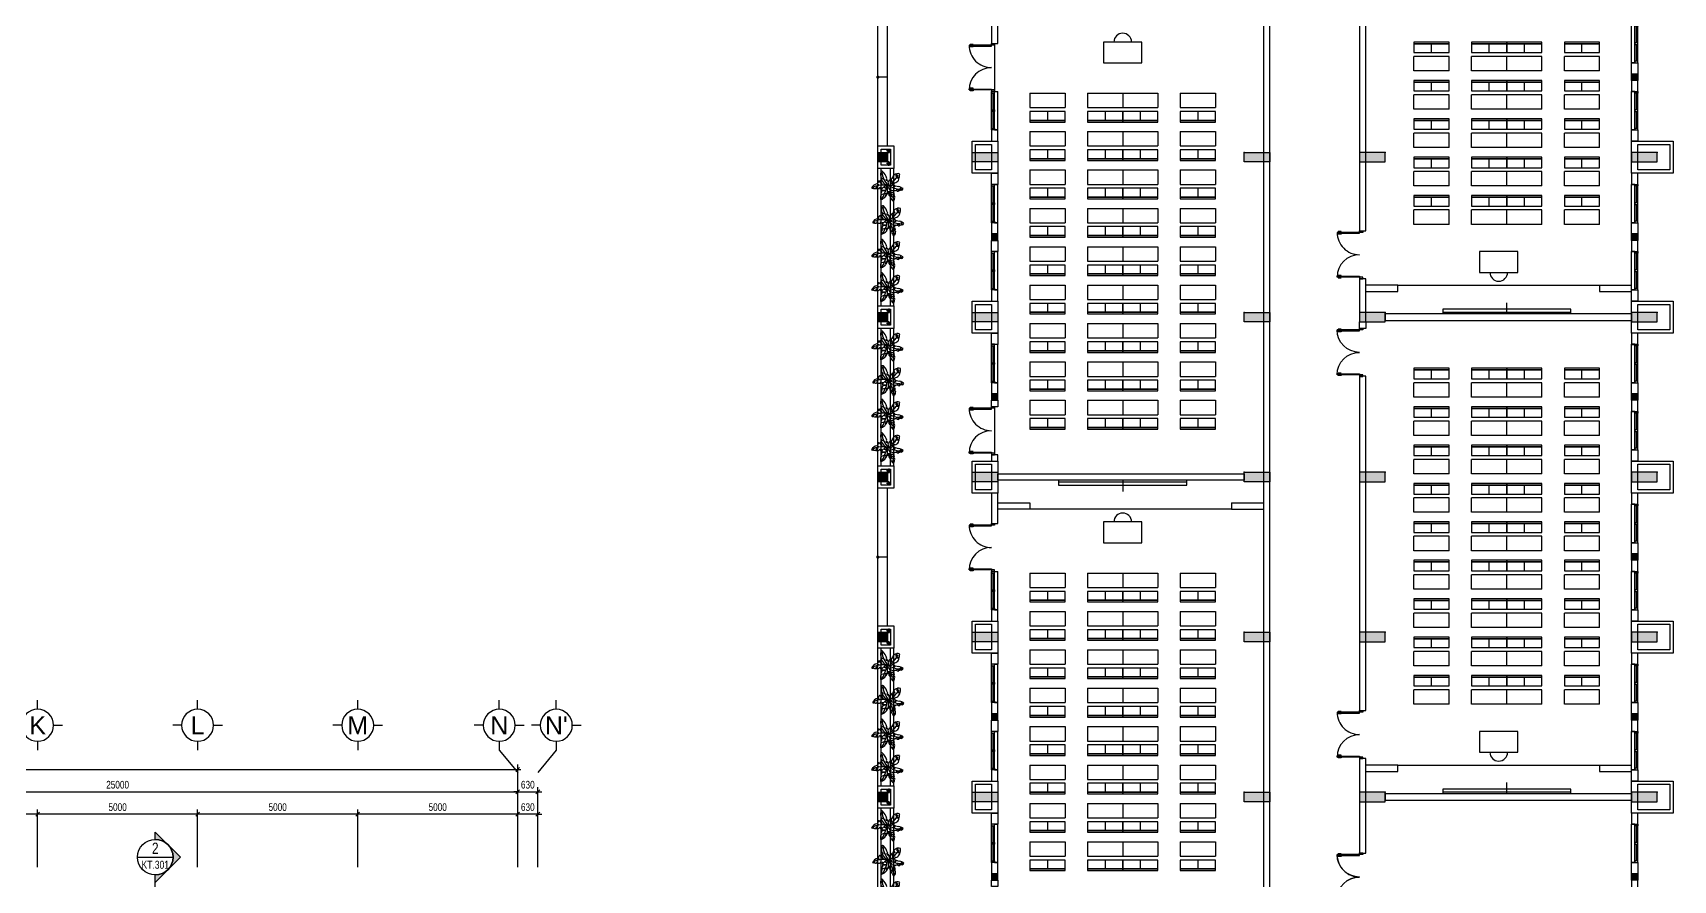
# Model space of a CAD drawing. Header units: millimetres. Extents: x -9574 to 115615, y -25569 to 161230.
# Drawn here: x 50510 to 101760, y 25900 to 52388 of the extents above; entities that cross this region are included whole.
import ezdxf
from ezdxf.enums import TextEntityAlignment as Align

# ---------------------------------------------------------------- set-up
doc = ezdxf.new("R2010")
doc.units = ezdxf.units.MM
for name, color, linetype in [('$1$KICHTHUOC', 2, 'Continuous'), ('cot TT T1$0$COT1', 7, 'Continuous'), ('cot TT T1$0$COTPHU7', 7, 'Continuous'), ('DAUCAT$0$GHICHU', 6, 'Continuous'), ('luoi  H3$0$DIM100', 9, 'Continuous'), ('luoi  H3$0$GHICHU', 40, 'Continuous'), ('luoi  H3$0$KH TRUC100', 7, 'Continuous'), ('TT T1$0$03', 4, 'Continuous'), ('TT T1$0$COTPHU7', 7, 'Continuous'), ('TT T1$0$CUA3', 3, 'Continuous'), ('TT T1$0$HATCH', 8, 'Continuous'), ('TT T1$0$NETCAT8', 8, 'Continuous'), ('TT T1$0$TBI241', 241, 'Continuous'), ('TT T1$0$TUONG6', 6, 'Continuous')]:
    doc.layers.add(name, color=color, linetype=linetype)
doc.styles.add('DAUCAT$0$Tahoma', font='tahoma_1.ttf')
doc.styles.add('DAUCAT$0$VSIMPLEX.SHX', font='VSIMPLEX.SHX', dxfattribs={"width": 0.8})
doc.styles.add('luoi  H3$0$VHELVEN', font='vhelven_0.ttf')
doc.styles.add('luoi  H3$0$VSIMPLEX.SHX', font='VSIMPLEX.SHX', dxfattribs={"width": 0.8})
doc.styles.add('TT T1$0$VSIMPLEX.SHX', font='VSIMPLEX.SHX', dxfattribs={"width": 0.8})
doc.dimstyles.new('luoi  H3$0$100', dxfattribs={"dimscale": 0, "dimtxt": 240, "dimasz": 120, "dimexe": 150, "dimexo": 300, "dimgap": 100, "dimtad": 1, "dimdec": 0, "dimzin": 0, "dimdsep": 46, "dimtxsty": 'luoi  H3$0$VSIMPLEX.SHX', "dimblk1": 'luoi  H3$0$_OBLIQUE', "dimblk2": 'luoi  H3$0$_OBLIQUE', "dimsah": 1, "dimcen": 0, "dimdle": 100, "dimclrd": 2, "dimclre": 2, "dimclrt": 4, "dimadec": 0, "dimazin": 0, "dimtfac": 1, "dimtdec": 0, "dimtix": 1, "dimtmove": 2, "dimatfit": 3, "dimfxl": 0, "dimtolj": 1, "dimtzin": 0, "dimlwd": -1, "dimlwe": -1, "dimarcsym": 0})
doc.dimstyles.new('TT T1$0$100', dxfattribs={"dimscale": 0, "dimtxt": 600, "dimasz": 120, "dimexe": 150, "dimexo": 300, "dimgap": 100, "dimtad": 1, "dimdec": 0, "dimzin": 0, "dimdsep": 46, "dimtxsty": 'TT T1$0$VSIMPLEX.SHX', "dimblk1": 'TT T1$0$_OBLIQUE', "dimblk2": 'TT T1$0$_OBLIQUE', "dimsah": 1, "dimcen": 0, "dimdle": 100, "dimclrd": 2, "dimclre": 2, "dimclrt": 4, "dimadec": 0, "dimazin": 0, "dimtfac": 1, "dimtdec": 0, "dimtix": 1, "dimtmove": 2, "dimatfit": 3, "dimfxl": 0, "dimtolj": 1, "dimtzin": 0, "dimlwd": -1, "dimlwe": -1, "dimarcsym": 0})

# ---------------------------------------------------------------- blocks, each defined once
blk = doc.blocks.new('luoi  H3$0$_OBLIQUE')
at = {"color": 0, "linetype": 'ByBlock'}
blk.add_line((-0.5, -0.5), (0.5, 0.5), dxfattribs=at)
blk = doc.blocks.new('*D79')
at = {"layer": 'DEFPOINTS', "color": 0, "ltscale": 2}
for p in [(65660, 27963), (65660, 26004), (66290, 26004)]:
    blk.add_point(p, dxfattribs=at)
at = {"layer": 'luoi  H3$0$DIM100', "color": 2, "ltscale": 2}
for p, q in [((65660, 27963), (65540, 27963)), ((65660, 26304), (65660, 28113)), ((66290, 27963), (65660, 27963)), ((66290, 26304), (66290, 28113)), ((66290, 27963), (66410, 27963))]:
    blk.add_line(p, q, dxfattribs=at)
at = {"layer": 'luoi  H3$0$DIM100', "color": 2, "ltscale": 2, "xscale": 120, "yscale": 120, "zscale": 120}
blk.add_blockref('luoi  H3$0$_OBLIQUE', (65660, 27963), dxfattribs=at)
at = {"layer": 'luoi  H3$0$DIM100', "color": 2, "ltscale": 2, "xscale": 120, "yscale": 120, "zscale": 120, "rotation": 180}
blk.add_blockref('luoi  H3$0$_OBLIQUE', (66290, 27963), dxfattribs=at)
at = {"layer": 'luoi  H3$0$DIM100', "color": 4, "ltscale": 2, "insert": (65975, 28183), "char_height": 240, "attachment_point": 5, "style": 'luoi  H3$0$VSIMPLEX.SHX'}
blk.add_mtext('\\A1;630', dxfattribs=at)
blk = doc.blocks.new('*D80')
at = {"layer": 'DEFPOINTS', "color": 0, "ltscale": 2}
for p in [(60660, 27963), (60660, 26004), (65660, 26004)]:
    blk.add_point(p, dxfattribs=at)
at = {"layer": 'luoi  H3$0$DIM100', "color": 2, "ltscale": 2}
for p, q in [((65760, 27963), (60560, 27963)), ((60660, 26304), (60660, 28113)), ((65660, 26304), (65660, 28113))]:
    blk.add_line(p, q, dxfattribs=at)
at = {"layer": 'luoi  H3$0$DIM100', "color": 2, "ltscale": 2, "xscale": 120, "yscale": 120, "zscale": 120, "rotation": 180}
blk.add_blockref('luoi  H3$0$_OBLIQUE', (60660, 27963), dxfattribs=at)
at = {"layer": 'luoi  H3$0$DIM100', "color": 2, "ltscale": 2, "xscale": 120, "yscale": 120, "zscale": 120}
blk.add_blockref('luoi  H3$0$_OBLIQUE', (65660, 27963), dxfattribs=at)
at = {"layer": 'luoi  H3$0$DIM100', "color": 4, "ltscale": 2, "insert": (63160, 28183), "char_height": 240, "attachment_point": 5, "style": 'luoi  H3$0$VSIMPLEX.SHX'}
blk.add_mtext('\\A1;5000', dxfattribs=at)
blk = doc.blocks.new('*D81')
at = {"layer": 'DEFPOINTS', "color": 0, "ltscale": 2}
for p in [(55660, 27963), (55660, 26004), (60660, 26004)]:
    blk.add_point(p, dxfattribs=at)
at = {"layer": 'luoi  H3$0$DIM100', "color": 2, "ltscale": 2}
for p, q in [((60760, 27963), (55560, 27963)), ((55660, 26304), (55660, 28113)), ((60660, 26304), (60660, 28113))]:
    blk.add_line(p, q, dxfattribs=at)
at = {"layer": 'luoi  H3$0$DIM100', "color": 2, "ltscale": 2, "xscale": 120, "yscale": 120, "zscale": 120, "rotation": 180}
blk.add_blockref('luoi  H3$0$_OBLIQUE', (55660, 27963), dxfattribs=at)
at = {"layer": 'luoi  H3$0$DIM100', "color": 2, "ltscale": 2, "xscale": 120, "yscale": 120, "zscale": 120}
blk.add_blockref('luoi  H3$0$_OBLIQUE', (60660, 27963), dxfattribs=at)
at = {"layer": 'luoi  H3$0$DIM100', "color": 4, "ltscale": 2, "insert": (58160, 28183), "char_height": 240, "attachment_point": 5, "style": 'luoi  H3$0$VSIMPLEX.SHX'}
blk.add_mtext('\\A1;5000', dxfattribs=at)
blk = doc.blocks.new('*D82')
at = {"layer": 'DEFPOINTS', "color": 0, "ltscale": 2}
for p in [(50660, 27963), (50660, 26004), (55660, 26004)]:
    blk.add_point(p, dxfattribs=at)
at = {"layer": 'luoi  H3$0$DIM100', "color": 2, "ltscale": 2}
for p, q in [((55760, 27963), (50560, 27963)), ((50660, 26304), (50660, 28113)), ((55660, 26304), (55660, 28113))]:
    blk.add_line(p, q, dxfattribs=at)
at = {"layer": 'luoi  H3$0$DIM100', "color": 2, "ltscale": 2, "xscale": 120, "yscale": 120, "zscale": 120, "rotation": 180}
blk.add_blockref('luoi  H3$0$_OBLIQUE', (50660, 27963), dxfattribs=at)
at = {"layer": 'luoi  H3$0$DIM100', "color": 2, "ltscale": 2, "xscale": 120, "yscale": 120, "zscale": 120}
blk.add_blockref('luoi  H3$0$_OBLIQUE', (55660, 27963), dxfattribs=at)
at = {"layer": 'luoi  H3$0$DIM100', "color": 4, "ltscale": 2, "insert": (53160, 28183), "char_height": 240, "attachment_point": 5, "style": 'luoi  H3$0$VSIMPLEX.SHX'}
blk.add_mtext('\\A1;5000', dxfattribs=at)
blk = doc.blocks.new('*D83')
at = {"layer": 'DEFPOINTS', "color": 0, "ltscale": 2}
for p in [(45660, 27963), (45660, 26004), (50660, 26004)]:
    blk.add_point(p, dxfattribs=at)
at = {"layer": 'luoi  H3$0$DIM100', "color": 2, "ltscale": 2}
for p, q in [((50760, 27963), (45560, 27963)), ((45660, 26304), (45660, 28113)), ((50660, 26304), (50660, 28113))]:
    blk.add_line(p, q, dxfattribs=at)
at = {"layer": 'luoi  H3$0$DIM100', "color": 2, "ltscale": 2, "xscale": 120, "yscale": 120, "zscale": 120, "rotation": 180}
blk.add_blockref('luoi  H3$0$_OBLIQUE', (45660, 27963), dxfattribs=at)
at = {"layer": 'luoi  H3$0$DIM100', "color": 2, "ltscale": 2, "xscale": 120, "yscale": 120, "zscale": 120}
blk.add_blockref('luoi  H3$0$_OBLIQUE', (50660, 27963), dxfattribs=at)
at = {"layer": 'luoi  H3$0$DIM100', "color": 4, "ltscale": 2, "insert": (48160, 28183), "char_height": 240, "attachment_point": 5, "style": 'luoi  H3$0$VSIMPLEX.SHX'}
blk.add_mtext('\\A1;5000', dxfattribs=at)
blk = doc.blocks.new('*D110')
at = {"layer": 'DEFPOINTS', "color": 0, "ltscale": 2}
for p in [(65660, 28663), (40660, 26004), (65660, 26004)]:
    blk.add_point(p, dxfattribs=at)
at = {"layer": 'luoi  H3$0$DIM100', "color": 2, "ltscale": 2}
for p, q in [((40660, 26304), (40660, 28813)), ((65660, 26304), (65660, 28813)), ((40560, 28663), (65760, 28663))]:
    blk.add_line(p, q, dxfattribs=at)
at = {"layer": 'luoi  H3$0$DIM100', "color": 2, "ltscale": 2, "xscale": 120, "yscale": 120, "zscale": 120, "rotation": 180}
blk.add_blockref('luoi  H3$0$_OBLIQUE', (40660, 28663), dxfattribs=at)
at = {"layer": 'luoi  H3$0$DIM100', "color": 2, "ltscale": 2, "xscale": 120, "yscale": 120, "zscale": 120}
blk.add_blockref('luoi  H3$0$_OBLIQUE', (65660, 28663), dxfattribs=at)
at = {"layer": 'luoi  H3$0$DIM100', "color": 4, "ltscale": 2, "insert": (53160, 28883), "char_height": 240, "attachment_point": 5, "style": 'luoi  H3$0$VSIMPLEX.SHX'}
blk.add_mtext('\\A1;25000', dxfattribs=at)
blk = doc.blocks.new('*D111')
at = {"layer": 'DEFPOINTS', "color": 0, "ltscale": 2}
for p in [(66290, 28663), (65660, 26004), (66290, 26004)]:
    blk.add_point(p, dxfattribs=at)
at = {"layer": 'luoi  H3$0$DIM100', "color": 2, "ltscale": 2}
for p, q in [((65660, 26304), (65660, 28813)), ((66290, 26304), (66290, 28813)), ((65660, 28663), (65540, 28663)), ((65660, 28663), (66290, 28663)), ((66290, 28663), (66410, 28663))]:
    blk.add_line(p, q, dxfattribs=at)
at = {"layer": 'luoi  H3$0$DIM100', "color": 2, "ltscale": 2, "xscale": 120, "yscale": 120, "zscale": 120}
blk.add_blockref('luoi  H3$0$_OBLIQUE', (65660, 28663), dxfattribs=at)
at = {"layer": 'luoi  H3$0$DIM100', "color": 2, "ltscale": 2, "xscale": 120, "yscale": 120, "zscale": 120, "rotation": 180}
blk.add_blockref('luoi  H3$0$_OBLIQUE', (66290, 28663), dxfattribs=at)
at = {"layer": 'luoi  H3$0$DIM100', "color": 4, "ltscale": 2, "insert": (65975, 28883), "char_height": 240, "attachment_point": 5, "style": 'luoi  H3$0$VSIMPLEX.SHX'}
blk.add_mtext('\\A1;630', dxfattribs=at)
blk = doc.blocks.new('*D112')
at = {"layer": 'DEFPOINTS', "color": 0, "ltscale": 2}
for p in [(65660, 29363), (0, 26004), (65660, 26004)]:
    blk.add_point(p, dxfattribs=at)
at = {"layer": 'luoi  H3$0$DIM100', "color": 2, "ltscale": 2}
for p, q in [((-100, 29363), (65760, 29363)), ((0, 26304), (0, 29513)), ((65660, 26304), (65660, 29513))]:
    blk.add_line(p, q, dxfattribs=at)
at = {"layer": 'luoi  H3$0$DIM100', "color": 2, "ltscale": 2, "xscale": 120, "yscale": 120, "zscale": 120, "rotation": 180}
blk.add_blockref('luoi  H3$0$_OBLIQUE', (0, 29363), dxfattribs=at)
at = {"layer": 'luoi  H3$0$DIM100', "color": 2, "ltscale": 2, "xscale": 120, "yscale": 120, "zscale": 120}
blk.add_blockref('luoi  H3$0$_OBLIQUE', (65660, 29363), dxfattribs=at)
at = {"layer": 'luoi  H3$0$DIM100', "color": 4, "ltscale": 2, "insert": (32830, 29583), "char_height": 240, "attachment_point": 5, "style": 'luoi  H3$0$VSIMPLEX.SHX'}
blk.add_mtext('\\A1;65660', dxfattribs=at)
blk = doc.blocks.new('luoi  H3$0$TRUCCOT')
for p, q in [((0, -140), (0, 0)), ((-250, -390), (-390, -390)), ((250, -390), (390, -390)), ((0, -640), (0, -780))]:
    blk.add_line(p, q)
blk.add_circle((0, -390), 250)
at = {"layer": 'luoi  H3$0$GHICHU', "style": 'luoi  H3$0$VHELVEN'}
blk.add_attdef('TRUC', text='', height=280, dxfattribs=at).set_placement((0, -390), align=Align.MIDDLE_CENTER)
blk = doc.blocks.new('TT T1$0$ONG 90')
at = {"layer": 'TT T1$0$03', "ltscale": 2}
blk.add_circle((216316, 240869), 45, dxfattribs=at)
at = {"layer": 'TT T1$0$HATCH', "ltscale": 2}
for points in [[(216316, 240939), (216316, 240799)], [(216386, 240869), (216246, 240869)]]:
    blk.add_lwpolyline(points, dxfattribs=at)
blk = doc.blocks.new('TT T1$0$2CANH-03')
at = {"color": 7, "linetype": 'Continuous'}
for p, q in [((-2.4, 93.1), (0, 93.1)), ((-2.4, 91.8), (0, 91.8)), ((4, 93.1), (6.4, 93.1)), ((4, 91.8), (6.4, 91.8)), ((196, 93.1), (193.6, 93.1)), ((196, 91.8), (193.6, 91.8)), ((202.4, 93.1), (200, 93.1)), ((202.4, 91.8), (200, 91.8))]:
    blk.add_line(p, q, dxfattribs=at)
at = {"color": 4, "linetype": 'Continuous'}
for points in [[(-3.7, 95.3), (-2.4, 95.3), (-2.4, 81.3), (-3.7, 81.3)], [(0, 0), (0, 100), (4, 100), (4, 0)], [(7.7, 95.3), (6.4, 95.3), (6.4, 81.3), (7.7, 81.3)], [(192.3, 95.3), (193.6, 95.3), (193.6, 81.3), (192.3, 81.3)], [(200, 0), (200, 100), (196, 100), (196, 0)], [(203.7, 95.3), (202.4, 95.3), (202.4, 81.3), (203.7, 81.3)]]:
    blk.add_lwpolyline(points, close=True, dxfattribs=at)
at = {"linetype": 'Continuous'}
for centre, start, end in [((0, 0), 0, 90), ((200, 0), 90, 180)]:
    blk.add_arc(centre, 100, start, end, dxfattribs=at)
blk = doc.blocks.new('TT T1$0$CUA 1500')
at = {"layer": 'TT T1$0$CUA3'}
for points in [[(243727, 243926), (243677, 243926), (243677, 244026), (243727, 244026)], [(245127, 243926), (245177, 243926), (245177, 244026), (245127, 244026)]]:
    blk.add_lwpolyline(points, close=True, dxfattribs=at)
at = {"layer": 'TT T1$0$CUA3', "xscale": 7, "yscale": 7, "zscale": 0.5, "rotation": 180}
blk.add_blockref('TT T1$0$2CANH-03', (245127, 243926), dxfattribs=at)
blk = doc.blocks.new('TT T1$0$BAN-2')
at = {"layer": 'TT T1$0$TBI241'}
for p, q in [((550, 571), (550, 848)), ((1100, 450), (0, 450)), ((0, 0), (0, 450)), ((1100, 0), (0, 0)), ((1100, 0), (1100, 450))]:
    blk.add_line(p, q, dxfattribs=at)
for points in [[(1100, 900), (0, 900), (0, 848), (1100, 848)], [(1100, 848), (0, 848), (0, 571), (1100, 571)]]:
    blk.add_lwpolyline(points, close=True, dxfattribs=at)
blk = doc.blocks.new('TT T1$0$CUA 1200')
at = {"layer": 'TT T1$0$CUA3'}
for p, q in [((230027, 244954), (228827, 244954)), ((230027, 244854), (228827, 244854)), ((230027, 244754), (228827, 244754)), ((229402, 244804), (228877, 244804)), ((229977, 244804), (229452, 244804)), ((230027, 244854), (230027, 244954))]:
    blk.add_line(p, q, dxfattribs=at)
blk.add_lwpolyline([(228827, 244854), (228827, 244954)], dxfattribs=at)
for points in [[(228827, 244754), (228877, 244754), (228877, 244854), (228827, 244854)], [(229452, 244754), (229402, 244754), (229402, 244854), (229452, 244854)], [(230027, 244754), (229977, 244754), (229977, 244854), (230027, 244854)]]:
    blk.add_lwpolyline(points, close=True, dxfattribs=at)
blk = doc.blocks.new('TT T1$0$Cotvuong')
blk.add_hatch(color=256).paths.add_polyline_path([(50, 50), (-50, 50), (-50, -50), (50, -50)])
blk.add_lwpolyline([(-50, -50), (50, -50), (50, 50), (-50, 50)], close=True)
blk.add_point((0, 0))
blk = doc.blocks.new('TT T1$0$_OBLIQUE')
at = {"color": 0, "linetype": 'ByBlock'}
blk.add_line((-0.5, -0.5), (0.5, 0.5), dxfattribs=at)
blk = doc.blocks.new('TT T1$0$tree13')
for p, q in [((-708, 1250), (-571, 1222)), ((-571, 1222), (-701, 1221)), ((-587, 1064), (-470, 1109)), ((-470, 1109), (-557, 1046)), ((-529, 1383), (-499, 1243)), ((-499, 1243), (-500, 1373)), ((-443, 965), (-287, 1009)), ((-287, 1009), (-434, 948)), ((-210, 993), (-208, 1108)), ((-210, 993), (-187, 1086)), ((-21, 1103), (-119, 1155)), ((-109, 1186), (-21, 1103)), ((35, 1419), (-28, 1462)), ((-17, 1484), (35, 1419)), ((21, 961), (84, 933)), ((99, 961), (21, 961)), ((151, 1276), (52, 1249)), ((52, 1249), (146, 1257)), ((135, 1379), (70, 1319)), ((70, 1319), (148, 1359)), ((164, 860), (354, 862)), ((299, 829), (164, 860)), ((226, 996), (207, 1094)), ((237, 1100), (226, 996)), ((313, 1034), (425, 1139)), ((351, 1122), (313, 1034)), ((351, 975), (478, 946)), ((435, 942), (351, 975)), ((597, 1119), (518, 1051)), ((518, 1051), (626, 1099)), ((-496, 470), (-460, 576)), ((-409, 717), (-471, 758)), ((-460, 576), (-452, 477)), ((-409, 778), (-387, 787)), ((-408, 712), (-409, 778)), ((-387, 787), (-382, 725)), ((-382, 725), (-363, 800)), ((-359, 423), (-174, 534)), ((-174, 534), (-349, 371)), ((-207, 291), (-149, 357)), ((-149, 357), (-202, 266)), ((-73, 259), (31, 204)), ((32, 233), (-73, 259)), ((-61, 621), (4, 690)), ((4, 690), (-36, 591)), ((19, 431), (-35, 405)), ((-35, 405), (23, 398)), ((-31, 113), (20, 65)), ((23, 96), (-31, 113)), ((122, 659), (109, 493)), ((141, 497), (122, 659)), ((389, 720), (257, 704)), ((257, 704), (417, 698)), ((289, 603), (334, 486)), ((314, 480), (289, 603))]:
    blk.add_line(p, q)
for centre, radius, start, end in [((-426, 1302), 288, 161.22057, 190.46391), ((-426, 1302), 288, 196.40707, 234.18705), ((-688, 570), 825, 78.82497, 90.66973), ((-1663, -299), 1923, 36.70352, 57.46955), ((-525, 1162), 116, 233.23245, 237.5887), ((-525, 1162), 116, 255.92903, 267.09096), ((-519, 992), 55.6, 24.20547, 101.40539), ((-688, 570), 825, 67.69491, 76.79451), ((-75, 1191), 432, 204.20547, 211.55133), ((-610, 994), 540, 287.04088, 341.5638), ((-75, 1191), 432, 213.43574, 237.83866), ((-543, 1079), 304, 15.84499, 56.6107), ((-204, 502), 338, 71.72741, 118.19391), ((-162, 1187), 91.7, 195.84499, 230.56058), ((-436, 855), 339, 47.95142, 50.56058), ((-436, 855), 339, 354.60078, 42.92546), ((1500, 696), 1682, 164.075, 168.42838), ((-216, 1107), 347, 286.68382, 329.89098), ((1500, 696), 1682, 162.73003, 163.0792), ((-1747, 1706), 1718, 342.73003, 347.61683), ((-1075, 1448), 1130, 330.67245, 3.64103), ((576, 1196), 659, 156.20131, 167.61683), ((576, 1196), 659, 146.01896, 154.0763), ((6, 1456), 111, 7.54311, 78.04737), ((2057, -3980), 5268, 107.3413, 112.30582), ((-216, 1107), 347, 335.14276, 8.16711), ((275, 1456), 160, 174.7063, 208.78898), ((835, 1080), 712, 165.62389, 173.84973), ((-414, 4662), 3622, 278.63524, 279.86649), ((33, 1310), 123, 344.00841, 22.93603), ((835, 1080), 712, 164.00841, 164.11009), ((126, 1177), 389, 277.77307, 296.42515), ((-414, 4662), 3622, 280.35814, 282.19773), ((126, 1177), 389, 305.99623, 321.84597), ((-414, 4662), 3622, 283.39804, 283.54829), ((487, 925), 223, 60.44682, 103.54829), ((404, 1231), 294, 284.4707, 323.14766), ((614, 1074), 32.6, 323.14766, 55.43795), ((-791, 509), 48.9, 135.02068, 258.40698), ((-213, -69), 867, 107.22311, 135.02068), ((-666, 1148), 699, 259.55572, 284.07698), ((-1099, 2078), 1607, 281.5143, 307.81512), ((-125, 435), 234, 157.07713, 182.74732), ((-125, 435), 234, 195.99005, 196.05894), ((-294, 386), 57.9, 196.05894, 237.73172), ((-147, 618), 332, 237.73172, 259.80305), ((175, 342), 385, 191.41461, 242.88771), ((1035, 558), 1182, 173.24967, 205.59269), ((712, 1234), 986, 210.56587, 218.42142), ((-223, -578), 1327, 53.45552, 85.59403), ((280, -4556), 5352, 91.68042, 93.97712), ((712, 1234), 986, 220.69477, 225.75557), ((-972, 251), 1004, 345.52388, 349.58652), ((109, 502), 101, 159.08152, 190.52006), ((-1279, 245), 1311, 8.16996, 10.52006), ((-972, 251), 1004, 351.20185, 357.36022), ((-1279, 245), 1311, 1.75564, 6.73455), ((109, 615), 122, 225.75557, 269.97568), ((-972, 251), 1004, 358.98997, 1.92966), ((136, 335), 459, 57.07131, 91.68042), ((109, 615), 122, 285.20686, 289.73687), ((448, -329), 882, 107.10126, 109.73687), ((194, 496), 18.4, 357.81276, 107.10126), ((245, 494), 32.2, 177.81276, 248.04605), ((261, 533), 74.9, 248.04605, 310.86142), ((336, 446), 40.5, 122.98824, 130.86142), ((336, 446), 40.5, 45.3238, 92.90929), ((445, 556), 114, 225.3238, 268.31736), ((136, 335), 459, 17.5149, 52.2403), ((464, 1204), 762, 268.31736, 278.12574), ((570, 461), 12.2, 278.12574, 73.06874)]:
    blk.add_arc(centre, radius, start, end)
blk = doc.blocks.new('*U228')
h = blk.add_hatch(color=256)
edge = h.paths.add_edge_path()
edge.add_line((0, 474.29), (0, 477.57))
edge.add_line((0, 477.57), (11.23, 466.35))
edge.add_line((11.23, 466.35), (0, 455.12))
edge.add_line((0, 455.12), (0, 458.41))
edge.add_arc((0, 466.35), 7.94, 270, 450)
h = blk.add_hatch(color=256)
edge = h.paths.add_edge_path()
edge.add_line((0, 7.94), (0, 11.23))
edge.add_line((0, 11.23), (11.23, 0))
edge.add_line((11.23, 0), (0, -11.23))
edge.add_line((0, -11.23), (0, -7.94))
edge.add_arc((0, 0), 7.94, 270, 450)
for p, q in [((-7.94, 466.35), (7.94, 466.35)), ((0, 7.94), (0, 458.41)), ((-7.94, 0), (7.94, 0))]:
    blk.add_line(p, q)
for points in [[(0, 474.29), (0, 477.57), (11.23, 466.35), (0, 455.12), (0, 458.41, 1)], [(0, 7.94), (0, 11.23), (11.23, 0), (0, -11.23), (0, -7.94, 1)]]:
    blk.add_lwpolyline(points, format="xyb", close=True)
for centre in [(0, 466.35), (0, 0)]:
    blk.add_circle(centre, 7.94)
at = {"style": 'DAUCAT$0$Tahoma', "flags": 8}
for tag, p in [('VIEWNUMBER-b', (0, 466.35)), ('VIEWNUMBER', (0, 0))]:
    blk.add_attdef(tag, text='', height=2.5, dxfattribs=at).set_placement(p, align=Align.BOTTOM_CENTER)
for tag, p in [('SHEETNUMBER-b', (0, 464.76)), ('SHEETNUMBER', (0, -1.59))]:
    blk.add_attdef(tag, text='', height=2.5, dxfattribs=at).set_placement(p, align=Align.TOP_CENTER)
blk = doc.blocks.new('DAUCAT')
at = {"layer": 'DAUCAT$0$GHICHU', "color": 6}
ref = blk.add_blockref('*U228', (54336, -6026), dxfattribs=dict(at, xscale=70, yscale=70, zscale=70))
ref.add_attrib('VIEWNUMBER', '2', dxfattribs={"layer": '0', "height": 350, "style": 'DAUCAT$0$VSIMPLEX.SHX', "width": 0.8}).set_placement((54336, -6026), align=Align.BOTTOM_CENTER)
ref.add_attrib('SHEETNUMBER', 'KT.301', dxfattribs={"layer": '0', "height": 250, "style": 'DAUCAT$0$VSIMPLEX.SHX', "width": 0.8}).set_placement((54336, -6137), align=Align.TOP_CENTER)
ref.add_attrib('VIEWNUMBER-b', '2', dxfattribs={"layer": '0', "height": 350, "style": 'DAUCAT$0$VSIMPLEX.SHX', "width": 0.8}).set_placement((54336, 26619), align=Align.BOTTOM_CENTER)
ref.add_attrib('SHEETNUMBER-b', 'KT.301', dxfattribs={"layer": '0', "height": 250, "style": 'DAUCAT$0$VSIMPLEX.SHX', "width": 0.8}).set_placement((54336, 26508), align=Align.TOP_CENTER)
blk = doc.blocks.new('cot TT T1$0$COT 33X800')
at = {"layer": 'cot TT T1$0$COT1'}
blk.add_hatch(color=256, dxfattribs=at).paths.add_polyline_path([(152348, -78357), (152648, -78357), (152648, -79157), (152348, -79157)])
blk.add_lwpolyline([(152348, -78357), (152648, -78357), (152648, -79157), (152348, -79157)], close=True, dxfattribs=at)
at = {"layer": 'cot TT T1$0$COT1', "ltscale": 2}
blk.add_point((152348, -79157), dxfattribs=at)
blk = doc.blocks.new('cot TT T1$0$Cotvuong')
blk.add_hatch(color=256).paths.add_polyline_path([(50, 50), (-50, 50), (-50, -50), (50, -50)])
blk.add_lwpolyline([(-50, -50), (50, -50), (50, 50), (-50, 50)], close=True)
blk.add_point((0, 0))
blk = doc.blocks.new('cot TT T1')
at = {"layer": 'cot TT T1$0$COT1'}
for points in [[(77210, 48650), (77210, 48350), (76910, 48350), (76910, 48650)], [(77210, 43650), (77210, 43350), (76910, 43350), (76910, 43650)], [(77210, 38650), (77210, 38350), (76910, 38350), (76910, 38650)], [(77210, 33650), (77210, 33350), (76910, 33350), (76910, 33650)], [(77210, 28650), (77210, 28350), (76910, 28350), (76910, 28650)]]:
    blk.add_hatch(color=256, dxfattribs=at).paths.add_polyline_path(points)
for points in [[(77210, 48650), (77210, 48350), (76910, 48350), (76910, 48650)], [(77210, 48650), (77210, 48350), (76910, 48350), (76910, 48650)], [(77210, 43650), (77210, 43350), (76910, 43350), (76910, 43650)], [(77210, 43650), (77210, 43350), (76910, 43350), (76910, 43650)], [(77210, 38650), (77210, 38350), (76910, 38350), (76910, 38650)], [(77210, 38650), (77210, 38350), (76910, 38350), (76910, 38650)], [(77210, 33650), (77210, 33350), (76910, 33350), (76910, 33650)], [(77210, 33650), (77210, 33350), (76910, 33350), (76910, 33650)], [(77210, 28650), (77210, 28350), (76910, 28350), (76910, 28650)], [(77210, 28650), (77210, 28350), (76910, 28350), (76910, 28650)]]:
    blk.add_lwpolyline(points, close=True, dxfattribs=at)
for p in [(76910, 48650), (76910, 43650), (76910, 38650), (76910, 33650), (76910, 28650)]:
    blk.add_point(p, dxfattribs=at)
at = {"layer": 'cot TT T1$0$COT1', "rotation": 270}
for p in [(159017, 200998), (167517, 200998), (159017, 195998), (167517, 195998), (159017, 190998), (167517, 190998), (159017, 185998), (167517, 185998), (159017, 180998), (167517, 180998)]:
    blk.add_blockref('cot TT T1$0$COT 33X800', p, dxfattribs=at)
at = {"layer": 'cot TT T1$0$COT1', "xscale": -1, "rotation": 90}
for p in [(13603, 200998), (22103, 200998), (13603, 195998), (22103, 195998), (13603, 190998), (22103, 190998), (13603, 185998), (22103, 185998), (13603, 180998), (22103, 180998)]:
    blk.add_blockref('cot TT T1$0$COT 33X800', p, dxfattribs=at)
at = {"layer": 'cot TT T1$0$COTPHU7', "ltscale": 2, "yscale": 2}
for p, xscale, rotation in [((100560, 51000), -2, 90), ((80560, 46000), 2, 270), ((100560, 46000), -2, 90), ((80560, 41000), 2, 270), ((100560, 41000), -2, 90), ((100560, 36000), -2, 90), ((80560, 31000), 2, 270), ((100560, 31000), -2, 90), ((80560, 26000), 2, 270), ((100560, 26000), -2, 90)]:
    blk.add_blockref('cot TT T1$0$Cotvuong', p, dxfattribs=dict(at, xscale=xscale, rotation=rotation))
blk = doc.blocks.new('luoi  H3')
at = {"layer": 'luoi  H3$0$KH TRUC100', "ltscale": 2}
for points in [[(65084, 29962.9), (65084, 29962.9), (65660, 29262.9)], [(66866, 29962.9), (66866, 29962.9), (66290, 29262.9)]]:
    blk.add_lwpolyline(points, dxfattribs=at)
at = {"layer": 'luoi  H3$0$KH TRUC100'}
ref = blk.add_blockref('luoi  H3$0$TRUCCOT', (50660, 29962.7), dxfattribs=dict(at, xscale=-2, yscale=2, zscale=2, rotation=180))
ref.add_attrib('TRUC', 'K', dxfattribs={"height": 560, "style": 'luoi  H3$0$VHELVEN'}).set_placement((50660, 30742.7), align=Align.MIDDLE_CENTER)
ref = blk.add_blockref('luoi  H3$0$TRUCCOT', (55660, 29962.7), dxfattribs=dict(at, xscale=-2, yscale=2, zscale=2, rotation=180))
ref.add_attrib('TRUC', 'L', dxfattribs={"height": 560, "style": 'luoi  H3$0$VHELVEN'}).set_placement((55660, 30742.7), align=Align.MIDDLE_CENTER)
ref = blk.add_blockref('luoi  H3$0$TRUCCOT', (60660, 29962.7), dxfattribs=dict(at, xscale=-2, yscale=2, zscale=2, rotation=180))
ref.add_attrib('TRUC', 'M', dxfattribs={"height": 560, "style": 'luoi  H3$0$VHELVEN'}).set_placement((60660, 30742.7), align=Align.MIDDLE_CENTER)
ref = blk.add_blockref('luoi  H3$0$TRUCCOT', (65084, 29962.7), dxfattribs=dict(at, xscale=-2, yscale=2, zscale=2, rotation=180))
ref.add_attrib('TRUC', 'N', dxfattribs={"height": 560, "style": 'luoi  H3$0$VHELVEN'}).set_placement((65084, 30742.7), align=Align.MIDDLE_CENTER)
ref = blk.add_blockref('luoi  H3$0$TRUCCOT', (66866, 29962.7), dxfattribs=dict(at, xscale=-2, yscale=2, zscale=2, rotation=180))
ref.add_attrib('TRUC', "N'", dxfattribs={"height": 560, "style": 'luoi  H3$0$VHELVEN'}).set_placement((66866, 30742.7), align=Align.MIDDLE_CENTER)
at = {"layer": 'luoi  H3$0$DIM100', "ltscale": 2}
for base, p1, p2, picture, middle in [((65660, 29362.7), (0, 26003.6), (65660, 26003.6), '*D112', (32830, 29582.7)), ((65660, 28662.9), (40660, 26003.6), (65660, 26003.6), '*D110', (53160, 28882.9)), ((66290, 28662.9), (65660, 26003.6), (66290, 26003.6), '*D111', (65975, 28882.9)), ((45660, 27962.9), (50660, 26003.6), (45660, 26003.6), '*D83', (48160, 28182.9)), ((50660, 27962.9), (55660, 26003.6), (50660, 26003.6), '*D82', (53160, 28182.9)), ((55660, 27962.9), (60660, 26003.6), (55660, 26003.6), '*D81', (58160, 28182.9)), ((60660, 27962.9), (65660, 26003.6), (60660, 26003.6), '*D80', (63160, 28182.9)), ((65660, 27962.9), (66290, 26003.6), (65660, 26003.6), '*D79', (65975, 28182.9))]:
    dim = blk.add_linear_dim(base=base, p1=p1, p2=p2, dimstyle='luoi  H3$0$100', override={"dimscale": 1}, dxfattribs=at)
    dim.commit()
    dim.dimension.update_dxf_attribs({"geometry": picture, "text_midpoint": middle})
blk = doc.blocks.new('TT T1')
at = {"layer": 'TT T1$0$03'}
for p, q in [((80560, 52050), (80560, 50550)), ((80560, 40700), (80560, 39200))]:
    blk.add_line(p, q, dxfattribs=at)
at = {"layer": 'TT T1$0$03', "ltscale": 2}
for points in [[(76910, 48850), (76910, 53150)], [(77210, 48850), (77210, 53150)], [(76910, 43850), (76910, 48150)], [(77010, 43850), (77010, 48150)], [(77310, 43850), (77310, 48150)], [(77410, 43850), (77410, 48150)], [(76910, 38850), (76910, 43150)], [(77010, 38850), (77010, 43150)], [(77310, 38850), (77310, 43150)], [(77410, 38850), (77410, 43150)], [(76910, 33850), (76910, 38150)], [(77210, 33850), (77210, 38150)], [(76910, 28850), (76910, 33150)], [(77010, 28850), (77010, 33150)], [(77310, 28850), (77310, 33150)], [(77410, 28850), (77410, 33150)], [(76910, 23650), (76910, 28150)], [(77010, 23650), (77010, 28150)], [(77310, 23650), (77310, 28150)], [(77410, 23650), (77410, 28150)]]:
    blk.add_lwpolyline(points, dxfattribs=at)
at = {"layer": 'TT T1$0$NETCAT8', "const_width": 50}
for points in [[(76935, 51000, -1), (76885, 51000, -1)], [(76935, 36000, -1), (76885, 36000, -1)]]:
    blk.add_lwpolyline(points, format="xyb", close=True, dxfattribs=at)
at = {"layer": 'TT T1$0$TBI241'}
for p, q in [((92159.3, 44300), (93159.3, 44300)), ((93159.3, 44500), (92159.6, 44500)), ((93159.3, 44300), (93159.3, 44500)), ((93159.3, 44500), (99459.6, 44500)), ((99459.6, 44500), (99459.6, 44300)), ((99459.6, 44500), (100459.8, 44500)), ((99459.6, 44300), (100459.8, 44300)), ((98560, 43650.1), (94560, 43650.1)), ((96560, 43600), (96560, 43950.1)), ((82560.4, 38349.7), (86560.4, 38349.7)), ((84560.4, 38399.7), (84560.4, 38049.7)), ((87960.6, 37499.7), (80659.9, 37499.7)), ((80660, 37699.7), (81659.1, 37699.7)), ((81659.1, 37699.7), (81659.1, 37499.7)), ((87960.6, 37699.7), (87960.6, 37499.7)), ((87960.6, 37499.7), (88959.6, 37499.7)), ((87960.9, 37699.7), (88960, 37699.7)), ((92159.3, 29300), (93159.3, 29300)), ((93159.3, 29500), (92159.6, 29500)), ((93159.3, 29300), (93159.3, 29500)), ((93159.3, 29500), (99459.6, 29500)), ((99459.6, 29500), (99459.6, 29300)), ((99459.6, 29500), (100459.8, 29500)), ((99459.6, 29300), (100459.8, 29300)), ((96560, 28600), (96560, 28950.1)), ((98560, 28650.1), (94560, 28650.1))]:
    blk.add_line(p, q, dxfattribs=at)
for points in [[(83960.4, 51449.7), (85160.4, 51449.7), (85160.4, 52099.7), (83960.4, 52099.7)], [(96909.4, 45550), (95709.4, 45550), (95709.4, 44900), (96909.4, 44900)], [(83960.4, 36449.7), (85160.4, 36449.7), (85160.4, 37099.7), (83960.4, 37099.7)], [(96909.4, 30550), (95709.4, 30550), (95709.4, 29900), (96909.4, 29900)]]:
    blk.add_lwpolyline(points, close=True, dxfattribs=at)
for points in [[(98560, 43600), (98560, 43750.1), (94560, 43750.1), (94560, 43600)], [(82560.4, 38399.7), (82560.4, 38249.7), (86560.4, 38249.7), (86560.4, 38399.7)], [(98560, 28600), (98560, 28750.1), (94560, 28750.1), (94560, 28600)]]:
    blk.add_lwpolyline(points, dxfattribs=at)
for centre, start, end in [((84560.4, 52099.7), 0, 180), ((96309.4, 44900), 180, 0), ((84560.4, 37099.7), 0, 180), ((96309.4, 29900), 180, 0)]:
    blk.add_arc(centre, 276.6, start, end, dxfattribs=at)
at = {"layer": 'TT T1$0$TUONG6'}
for points in [[(88960, 23650), (89160, 23650), (89160, 68350), (88960, 68350)], [(91960, 46200), (92160, 46200), (92160, 56650), (91960, 56650)], [(80660, 52050), (80660, 53000), (80460, 53000), (80460, 52050)], [(100660, 51450), (100660, 51100), (100460, 51100), (100460, 51450)], [(100660, 50550), (100660, 50900), (100460, 50900), (100460, 50550)], [(80660, 49000), (80660, 49350), (80460, 49350), (80460, 49000)], [(100460, 49000), (100460, 49350), (100660, 49350), (100660, 49000)], [(77410, 48850), (77410, 48150), (76910, 48150), (76910, 48850)], [(77310, 48750), (77310, 48250), (77010, 48250), (77010, 48750)], [(79860, 48000), (79860, 49000), (80660, 49000), (80660, 48000)], [(79960, 48100), (79960, 48900), (80460, 48900), (80460, 48100)], [(100460, 48000), (100460, 49000), (101760, 49000), (101760, 48000)], [(100660, 48100), (100660, 48900), (101660, 48900), (101660, 48100)], [(80660, 48000), (80660, 47650), (80460, 47650), (80460, 48000)], [(100460, 48000), (100460, 47650), (100660, 47650), (100660, 48000)], [(80460, 46450), (80460, 46100), (80660, 46100), (80660, 46450)], [(100660, 46450), (100660, 46100), (100460, 46100), (100460, 46450)], [(80460, 45550), (80460, 45900), (80660, 45900), (80660, 45550)], [(100660, 45550), (100660, 45900), (100460, 45900), (100460, 45550)], [(91960, 44700), (91960, 43350), (92160, 43350), (92160, 44700)], [(80660, 44000), (80660, 44350), (80460, 44350), (80460, 44000)], [(100460, 44000), (100460, 44350), (100660, 44350), (100660, 44000)], [(77410, 43850), (77410, 43150), (76910, 43150), (76910, 43850)], [(77310, 43750), (77310, 43250), (77010, 43250), (77010, 43750)], [(79860, 43000), (79860, 44000), (80660, 44000), (80660, 43000)], [(79960, 43100), (79960, 43900), (80460, 43900), (80460, 43100)], [(100460, 43400), (100460, 43600), (92760, 43600), (92760, 43400)], [(100460, 43000), (100460, 44000), (101760, 44000), (101760, 43000)], [(100660, 43100), (100660, 43900), (101660, 43900), (101660, 43100)], [(92160, 43350), (92160, 43150), (91960, 43150), (91960, 43350)], [(80660, 43000), (80660, 42650), (80460, 42650), (80460, 43000)], [(100460, 43000), (100460, 42650), (100660, 42650), (100660, 43000)], [(91960, 31200), (92160, 31200), (92160, 41650), (91960, 41650)], [(80460, 41450), (80460, 41100), (80660, 41100), (80660, 41450)], [(100660, 41450), (100660, 41100), (100460, 41100), (100460, 41450)], [(80460, 40700), (80460, 40900), (80660, 40900), (80660, 40700)], [(100660, 40550), (100660, 40900), (100460, 40900), (100460, 40550)], [(79860, 38000), (79860, 39000), (80660, 39000), (80660, 38000)], [(80660, 39000), (80660, 39200), (80460, 39200), (80460, 39000)], [(100460, 39000), (100460, 39350), (100660, 39350), (100660, 39000)], [(100460, 38000), (100460, 39000), (101760, 39000), (101760, 38000)], [(77410, 38850), (77410, 38150), (76910, 38150), (76910, 38850)], [(77310, 38750), (77310, 38250), (77010, 38250), (77010, 38750)], [(79960, 38100), (79960, 38900), (80460, 38900), (80460, 38100)], [(88360, 38600), (88360, 38400), (80660, 38400), (80660, 38600)], [(100660, 38100), (100660, 38900), (101660, 38900), (101660, 38100)], [(80660, 37050), (80660, 38000), (80460, 38000), (80460, 37050)], [(100460, 38000), (100460, 37650), (100660, 37650), (100660, 38000)], [(100660, 36450), (100660, 36100), (100460, 36100), (100460, 36450)], [(100660, 35550), (100660, 35900), (100460, 35900), (100460, 35550)], [(80660, 34000), (80660, 34350), (80460, 34350), (80460, 34000)], [(100460, 34000), (100460, 34350), (100660, 34350), (100660, 34000)], [(77410, 33850), (77410, 33150), (76910, 33150), (76910, 33850)], [(79860, 33000), (79860, 34000), (80660, 34000), (80660, 33000)], [(79960, 33100), (79960, 33900), (80460, 33900), (80460, 33100)], [(100460, 33000), (100460, 34000), (101760, 34000), (101760, 33000)], [(100660, 33100), (100660, 33900), (101660, 33900), (101660, 33100)], [(77310, 33750), (77310, 33250), (77010, 33250), (77010, 33750)], [(80660, 33000), (80660, 32650), (80460, 32650), (80460, 33000)], [(100460, 33000), (100460, 32650), (100660, 32650), (100660, 33000)], [(80460, 31450), (80460, 31100), (80660, 31100), (80660, 31450)], [(100660, 31450), (100660, 31100), (100460, 31100), (100460, 31450)], [(80460, 30550), (80460, 30900), (80660, 30900), (80660, 30550)], [(100660, 30550), (100660, 30900), (100460, 30900), (100460, 30550)], [(80660, 29000), (80660, 29350), (80460, 29350), (80460, 29000)], [(91960, 26750), (92160, 26750), (92160, 29700), (91960, 29700)], [(100460, 29000), (100460, 29350), (100660, 29350), (100660, 29000)], [(77410, 28850), (77410, 28150), (76910, 28150), (76910, 28850)], [(77310, 28750), (77310, 28250), (77010, 28250), (77010, 28750)], [(79860, 28000), (79860, 29000), (80660, 29000), (80660, 28000)], [(79960, 28100), (79960, 28900), (80460, 28900), (80460, 28100)], [(100460, 28000), (100460, 29000), (101760, 29000), (101760, 28000)], [(100660, 28100), (100660, 28900), (101660, 28900), (101660, 28100)], [(100460, 28400), (100460, 28600), (92760, 28600), (92760, 28400)], [(80660, 28000), (80660, 27650), (80460, 27650), (80460, 28000)], [(100460, 28000), (100460, 27650), (100660, 27650), (100660, 28000)], [(80460, 26450), (80460, 26100), (80660, 26100), (80660, 26450)], [(100660, 26450), (100660, 26100), (100460, 26100), (100460, 26450)], [(80460, 25700), (80460, 25900), (80660, 25900), (80660, 25700)], [(100660, 25550), (100660, 25900), (100460, 25900), (100460, 25550)]]:
    blk.add_lwpolyline(points, close=True, dxfattribs=at)
at = {"layer": 'TT T1$0$03', "xscale": -1}
for name, p, rotation in [('TT T1$0$CUA 1200', (345413.6, 281477.4), 90), ('TT T1$0$CUA 1200', (345413.6, 279377.4), 90), ('TT T1$0$ONG 90', (-163613.8, -167620.7), 270), ('TT T1$0$CUA 1200', (345413.6, 276477.4), 90), ('TT T1$0$CUA 1200', (345413.6, 274377.4), 90), ('TT T1$0$ONG 90', (-163613.8, -172620.7), 270), ('TT T1$0$CUA 1500', (-151965.8, -202027.4), 270), ('TT T1$0$CUA 1200', (345413.6, 271477.4), 90), ('TT T1$0$CUA 1200', (345413.6, 269377.4), 90), ('TT T1$0$ONG 90', (-163613.8, -177620.7), 270), ('TT T1$0$CUA 1200', (345413.6, 266477.4), 90), ('TT T1$0$CUA 1200', (345413.6, 264377.4), 90), ('TT T1$0$ONG 90', (-163613.8, -182620.7), 270), ('TT T1$0$CUA 1200', (345413.6, 261477.4), 90), ('TT T1$0$CUA 1200', (345413.6, 259377.4), 90), ('TT T1$0$ONG 90', (-163613.8, -187620.7), 270), ('TT T1$0$CUA 1200', (345413.6, 256477.4), 90)]:
    blk.add_blockref(name, p, dxfattribs=dict(at, rotation=rotation))
at = {"layer": 'TT T1$0$03', "rotation": 270}
for name, p in [('TT T1$0$CUA 1500', (-163465.8, 295727.4)), ('TT T1$0$CUA 1200', (-164293.6, 279377.4)), ('TT T1$0$ONG 90', (-163613.8, 264620.7)), ('TT T1$0$CUA 1200', (-164293.6, 276477.4)), ('TT T1$0$CUA 1500', (-151965.8, 289877.5)), ('TT T1$0$CUA 1200', (-164293.6, 274377.4)), ('TT T1$0$ONG 90', (-163613.8, 259620.7)), ('TT T1$0$CUA 1200', (-164293.6, 271477.4)), ('TT T1$0$CUA 1500', (-163465.8, 284377.4)), ('TT T1$0$ONG 90', (-163613.8, 254620.7)), ('TT T1$0$CUA 1500', (-163465.8, 280727.4)), ('TT T1$0$CUA 1200', (-164293.6, 264377.4)), ('TT T1$0$ONG 90', (-163613.8, 249620.7)), ('TT T1$0$CUA 1200', (-164293.6, 261477.4)), ('TT T1$0$CUA 1500', (-151965.8, 274877.5)), ('TT T1$0$CUA 1200', (-164293.6, 259377.4)), ('TT T1$0$ONG 90', (-163613.8, 244620.7)), ('TT T1$0$CUA 1200', (-164293.6, 256477.4)), ('TT T1$0$CUA 1500', (-151965.8, 270427.4))]:
    blk.add_blockref(name, p, dxfattribs=at)
at = {"layer": 'TT T1$0$COTPHU7', "ltscale": 2, "yscale": 2}
for p, xscale, rotation in [((100560, 51000), -2, 90), ((80560, 46000), 2, 270), ((100560, 46000), -2, 90), ((80560, 41000), 2, 270), ((100560, 41000), -2, 90), ((100560, 36000), -2, 90), ((80560, 31000), 2, 270), ((100560, 31000), -2, 90), ((80560, 26000), 2, 270), ((100560, 26000), -2, 90)]:
    blk.add_blockref('TT T1$0$Cotvuong', p, dxfattribs=dict(at, xscale=xscale, rotation=rotation))
at = {"layer": 'TT T1$0$CUA3', "xscale": -7, "yscale": 7, "zscale": 0.5, "rotation": 90}
blk.add_blockref('TT T1$0$2CANH-03', (91960, 26700), dxfattribs=at)
at = {"layer": 'TT T1$0$HATCH', "xscale": 0.6300000000046566, "yscale": 0.6300000000046566, "zscale": 0.63, "rotation": 270}
for p in [(76714.3, 47537.1), (76742.4, 46454.4), (76714.3, 45403), (76714.3, 44353.8), (76714.3, 42537.1), (76742.4, 41454.4), (76714.3, 40403), (76714.3, 39353.8), (76714.3, 32537.1), (76742.4, 31454.4), (76714.3, 30403), (76714.3, 29353.8), (76714.3, 27537.1), (76742.4, 26454.4), (76714.3, 25403)]:
    blk.add_blockref('TT T1$0$tree13', p, dxfattribs=at)
at = {"layer": 'TT T1$0$TBI241'}
for p in [(93660, 51200), (95460, 51200), (96560, 51200), (98360, 51200), (93660, 50000), (95460, 50000), (96560, 50000), (98360, 50000), (93660, 48800), (95460, 48800), (96560, 48800), (98360, 48800), (93660, 47600), (95460, 47600), (96560, 47600), (98360, 47600), (93660, 46400), (95460, 46400), (96560, 46400), (98360, 46400), (93660, 41000), (95460, 41000), (96560, 41000), (98360, 41000), (93660, 39800), (95460, 39800), (96560, 39800), (98360, 39800), (93660, 38600), (95460, 38600), (96560, 38600), (98360, 38600), (93660, 37400), (95460, 37400), (96560, 37400), (98360, 37400), (93660, 36200), (95460, 36200), (96560, 36200), (98360, 36200), (93660, 35000), (95460, 35000), (96560, 35000), (98360, 35000), (93660, 33800), (95460, 33800), (96560, 33800), (98360, 33800), (93660, 32600), (95460, 32600), (96560, 32600), (98360, 32600), (93660, 31400), (95460, 31400), (96560, 31400), (98360, 31400)]:
    blk.add_blockref('TT T1$0$BAN-2', p, dxfattribs=at)
at = {"layer": 'TT T1$0$TBI241', "rotation": 180}
for p in [(82760.4, 50499.7), (84560.4, 50499.7), (85660.4, 50499.7), (87460.4, 50499.7), (82760.4, 49299.7), (84560.4, 49299.7), (85660.4, 49299.7), (87460.4, 49299.7), (82760.4, 48099.7), (84560.4, 48099.7), (85660.4, 48099.7), (87460.4, 48099.7), (82760.4, 46899.7), (84560.4, 46899.7), (85660.4, 46899.7), (87460.4, 46899.7), (82760.4, 45699.7), (84560.4, 45699.7), (85660.4, 45699.7), (87460.4, 45699.7), (82760.4, 44499.7), (84560.4, 44499.7), (85660.4, 44499.7), (87460.4, 44499.7), (82760.4, 43299.7), (84560.4, 43299.7), (85660.4, 43299.7), (87460.4, 43299.7), (82760.4, 42099.7), (84560.4, 42099.7), (85660.4, 42099.7), (87460.4, 42099.7), (82760.4, 40899.7), (84560.4, 40899.7), (85660.4, 40899.7), (87460.4, 40899.7), (82760.4, 35499.7), (84560.4, 35499.7), (85660.4, 35499.7), (87460.4, 35499.7), (82760.4, 34299.7), (84560.4, 34299.7), (85660.4, 34299.7), (87460.4, 34299.7), (82760.4, 33099.7), (84560.4, 33099.7), (85660.4, 33099.7), (87460.4, 33099.7), (82760.4, 31899.7), (84560.4, 31899.7), (85660.4, 31899.7), (87460.4, 31899.7), (82760.4, 30699.7), (84560.4, 30699.7), (85660.4, 30699.7), (87460.4, 30699.7), (82760.4, 29499.7), (84560.4, 29499.7), (85660.4, 29499.7), (87460.4, 29499.7), (82760.4, 28299.7), (84560.4, 28299.7), (85660.4, 28299.7), (87460.4, 28299.7), (82760.4, 27099.7), (84560.4, 27099.7), (85660.4, 27099.7), (87460.4, 27099.7)]:
    blk.add_blockref('TT T1$0$BAN-2', p, dxfattribs=at)
at = {"layer": 'TT T1$0$03', "ltscale": 2}
for points in [[(77210, 51000), (76910, 51000)], [(77210, 36000), (76910, 36000)]]:
    blk.add_leader(points, dimstyle='TT T1$0$100', override={"dimscale": 1, "dimtad": 0}, dxfattribs=at)

msp = doc.modelspace()

# ---------------------------------------------------------------- block references
at = {"layer": '$1$KICHTHUOC', "ltscale": 2}
msp.add_blockref('DAUCAT', (0, 0), dxfattribs=at)
for name in ['TT T1', 'cot TT T1', 'luoi  H3']:
    msp.add_blockref(name, (0, 0))

doc.saveas('drawing.dxf')
